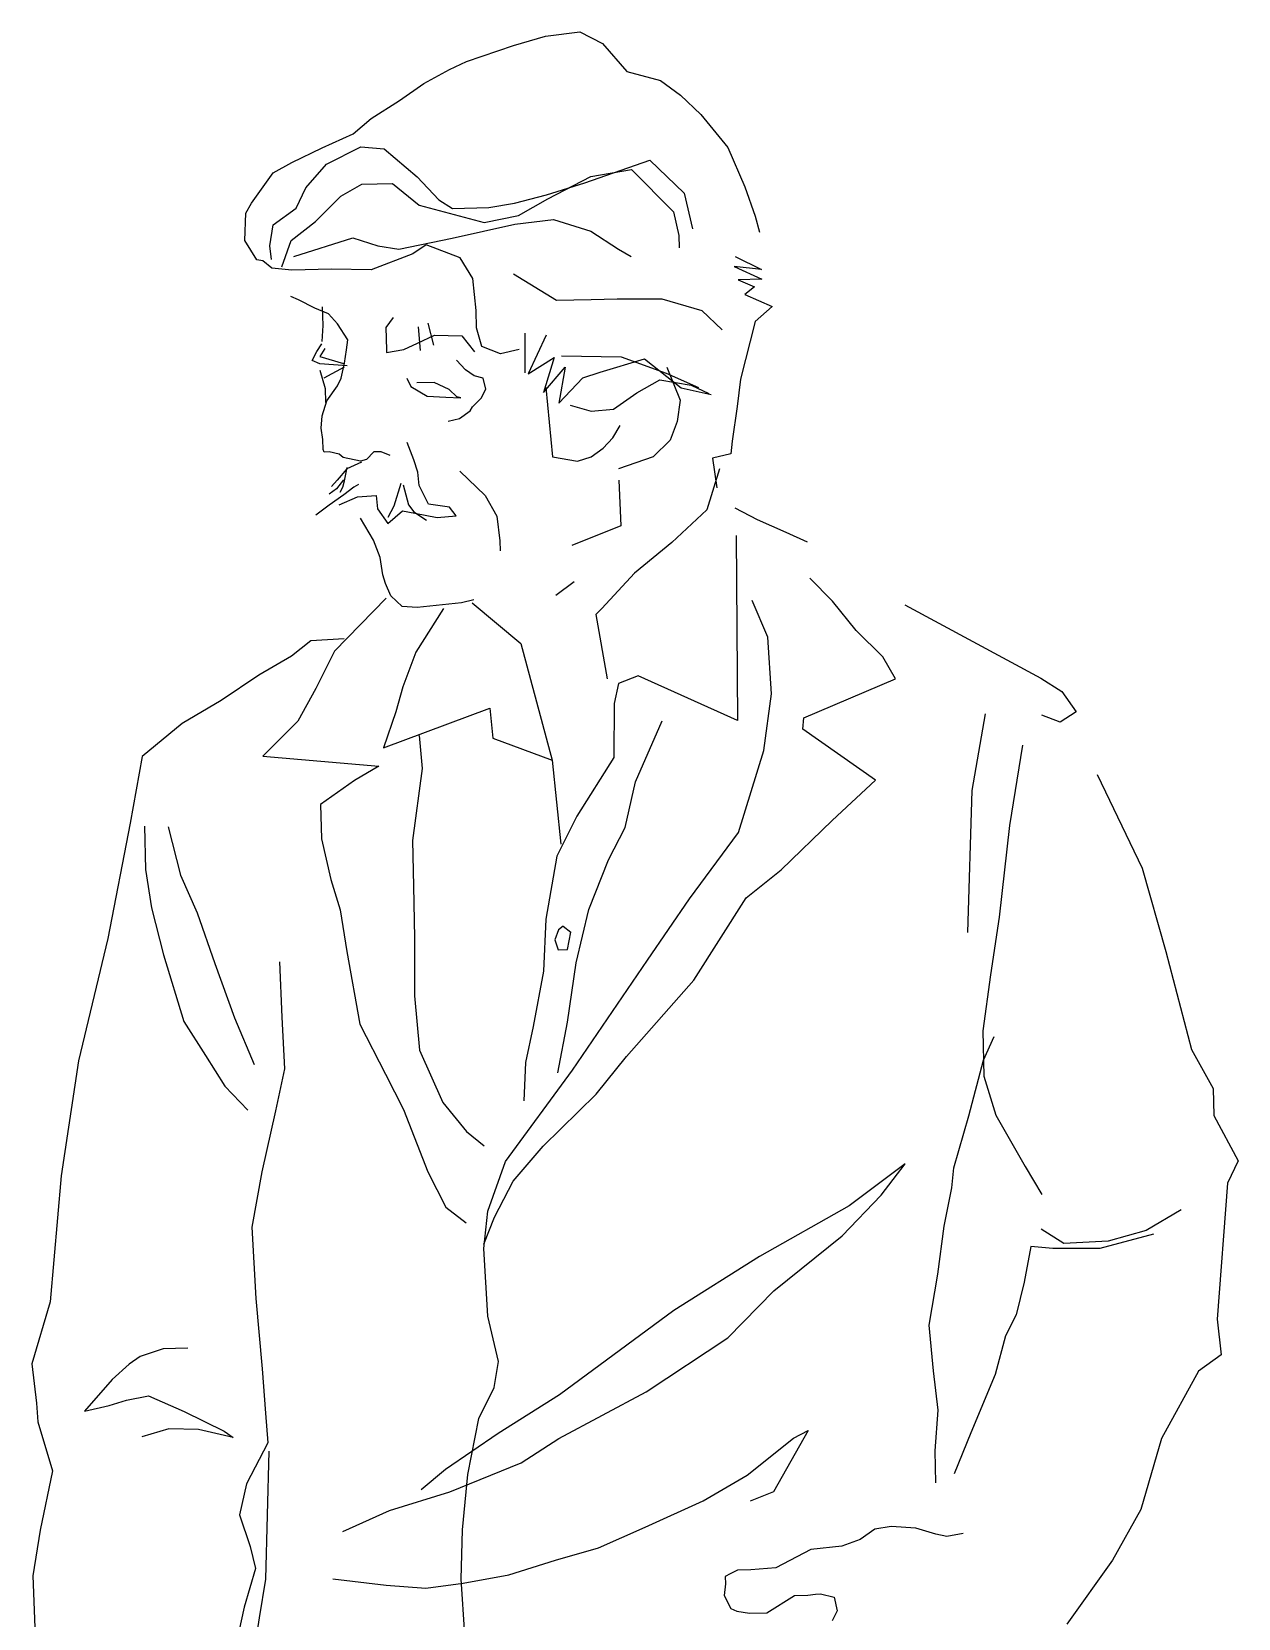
# Model space of a CAD drawing. Header units: millimetres. Extents: x -1539.29 to -1538.12, y 1859.63 to 1861.71.
# Drawn here: x -1538.783 to -1538.119, y 1860.834 to 1861.707 of the extents above; entities that cross this region are included whole.
import ezdxf

# ---------------------------------------------------------------- set-up
doc = ezdxf.new("R2010")
doc.units = ezdxf.units.MM
doc.header["$LTSCALE"] = 10
doc.layers.add('Humanos', color=2, linetype='Continuous')

msp = doc.modelspace()

# ---------------------------------------------------------------- linework, layer by layer
at = {"layer": 'Humanos'}
for p, q in [((-1538.5181, 1861.69886), (-1538.50048, 1861.70414)), ((-1538.50048, 1861.70414), (-1538.48143, 1861.70652)), ((-1538.48143, 1861.70652), (-1538.469, 1861.69998)), ((-1538.54383, 1861.69009), (-1538.5181, 1861.69886)), ((-1538.469, 1861.69998), (-1538.45559, 1861.68469)), ((-1538.56734, 1861.67805), (-1538.55329, 1861.68578)), ((-1538.55329, 1861.68578), (-1538.54383, 1861.69009)), ((-1538.45559, 1861.68469), (-1538.43715, 1861.67965)), ((-1538.58078, 1861.66877), (-1538.56734, 1861.67805)), ((-1538.43715, 1861.67965), (-1538.42605, 1861.67172)), ((-1538.59634, 1861.65886), (-1538.58078, 1861.66877)), ((-1538.42605, 1861.67172), (-1538.41489, 1861.66105)), ((-1538.60629, 1861.65045), (-1538.59634, 1861.65886)), ((-1538.41489, 1861.66105), (-1538.40005, 1861.64287)), ((-1538.62327, 1861.64265), (-1538.60629, 1861.65045)), ((-1538.64005, 1861.63467), (-1538.62327, 1861.64265)), ((-1538.62092, 1861.63374), (-1538.60203, 1861.64314)), ((-1538.60203, 1861.64314), (-1538.58914, 1861.64207)), ((-1538.58914, 1861.64207), (-1538.57104, 1861.62669)), ((-1538.40005, 1861.64287), (-1538.39078, 1861.62125)), ((-1538.65025, 1861.62898), (-1538.64005, 1861.63467)), ((-1538.63232, 1861.62061), (-1538.62092, 1861.63374)), ((-1538.47876, 1861.62334), (-1538.44297, 1861.63585)), ((-1538.44297, 1861.63585), (-1538.42404, 1861.61776)), ((-1538.66215, 1861.61233), (-1538.65025, 1861.62898)), ((-1538.60156, 1861.62268), (-1538.58461, 1861.62307)), ((-1538.58461, 1861.62307), (-1538.56991, 1861.61112)), ((-1538.57104, 1861.62669), (-1538.55906, 1861.6141)), ((-1538.49986, 1861.61681), (-1538.47876, 1861.62334)), ((-1538.49903, 1861.61469), (-1538.47552, 1861.62692)), ((-1538.47552, 1861.62692), (-1538.453, 1861.63075)), ((-1538.453, 1861.63075), (-1538.43005, 1861.60749)), ((-1538.63752, 1861.60958), (-1538.63232, 1861.62061)), ((-1538.62702, 1861.60221), (-1538.61311, 1861.61618)), ((-1538.61311, 1861.61618), (-1538.60156, 1861.62268)), ((-1538.51749, 1861.61231), (-1538.49986, 1861.61681)), ((-1538.5152, 1861.60554), (-1538.49903, 1861.61469)), ((-1538.42404, 1861.61776), (-1538.4195, 1861.59817)), ((-1538.39078, 1861.62125), (-1538.38495, 1861.60501)), ((-1538.66578, 1861.59178), (-1538.66534, 1861.6068)), ((-1538.66534, 1861.6068), (-1538.66215, 1861.61233)), ((-1538.65018, 1861.60032), (-1538.63752, 1861.60958)), ((-1538.56991, 1861.61112), (-1538.53421, 1861.6016)), ((-1538.55906, 1861.6141), (-1538.55154, 1861.60939)), ((-1538.55154, 1861.60939), (-1538.53167, 1861.60985)), ((-1538.53421, 1861.6016), (-1538.5152, 1861.60554)), ((-1538.53167, 1861.60985), (-1538.51749, 1861.61231)), ((-1538.43005, 1861.60749), (-1538.42702, 1861.59449)), ((-1538.65206, 1861.58877), (-1538.65018, 1861.60032)), ((-1538.64043, 1861.59177), (-1538.62702, 1861.60221)), ((-1538.55176, 1861.59301), (-1538.51723, 1861.60062)), ((-1538.51723, 1861.60062), (-1538.49604, 1861.60325)), ((-1538.49604, 1861.60325), (-1538.47542, 1861.5969)), ((-1538.47542, 1861.5969), (-1538.46018, 1861.58691)), ((-1538.38495, 1861.60501), (-1538.38261, 1861.59629)), ((-1538.65929, 1861.58101), (-1538.66578, 1861.59178)), ((-1538.65111, 1861.58119), (-1538.65206, 1861.58877)), ((-1538.64556, 1861.57723), (-1538.64043, 1861.59177)), ((-1538.63886, 1861.58284), (-1538.60635, 1861.59313)), ((-1538.60635, 1861.59313), (-1538.5926, 1861.58877)), ((-1538.5926, 1861.58877), (-1538.58105, 1861.58689)), ((-1538.58105, 1861.58689), (-1538.55176, 1861.59301)), ((-1538.5661, 1861.58937), (-1538.57339, 1861.58433)), ((-1538.54742, 1861.58219), (-1538.5661, 1861.58937)), ((-1538.42702, 1861.59449), (-1538.42686, 1861.58767)), ((-1538.65597, 1861.5805), (-1538.65929, 1861.58101)), ((-1538.651, 1861.57652), (-1538.65597, 1861.5805)), ((-1538.57339, 1861.58433), (-1538.59639, 1861.57562)), ((-1538.54033, 1861.57085), (-1538.54742, 1861.58219)), ((-1538.46018, 1861.58691), (-1538.45327, 1861.58298)), ((-1538.39595, 1861.58292), (-1538.38156, 1861.57584)), ((-1538.64006, 1861.5754), (-1538.651, 1861.57652)), ((-1538.61823, 1861.5759), (-1538.64006, 1861.5754)), ((-1538.59639, 1861.57562), (-1538.61823, 1861.5759)), ((-1538.53856, 1861.55315), (-1538.54033, 1861.57085)), ((-1538.51797, 1861.57331), (-1538.49444, 1861.55884)), ((-1538.39661, 1861.57745), (-1538.38144, 1861.57038)), ((-1538.38156, 1861.57584), (-1538.39661, 1861.57745)), ((-1538.38144, 1861.57038), (-1538.3943, 1861.57009)), ((-1538.3943, 1861.57009), (-1538.38543, 1861.5662)), ((-1538.38543, 1861.5662), (-1538.3908, 1861.56198)), ((-1538.3908, 1861.56198), (-1538.37564, 1861.55551)), ((-1538.63637, 1861.55911), (-1538.64051, 1861.56096)), ((-1538.6273, 1861.55444), (-1538.63637, 1861.55911)), ((-1538.61982, 1861.5513), (-1538.6273, 1861.55444)), ((-1538.62322, 1861.55532), (-1538.62299, 1861.54499)), ((-1538.49444, 1861.55884), (-1538.47534, 1861.55927)), ((-1538.47534, 1861.55927), (-1538.46093, 1861.5596)), ((-1538.46093, 1861.5596), (-1538.43636, 1861.55958)), ((-1538.43636, 1861.55958), (-1538.41438, 1861.55326)), ((-1538.41438, 1861.55326), (-1538.40322, 1861.54259)), ((-1538.37564, 1861.55551), (-1538.385, 1861.5471)), ((-1538.62299, 1861.54499), (-1538.62357, 1861.5362)), ((-1538.61482, 1861.54595), (-1538.61982, 1861.5513)), ((-1538.60916, 1861.53712), (-1538.61482, 1861.54595)), ((-1538.58429, 1861.54938), (-1538.58826, 1861.54383)), ((-1538.56512, 1861.54631), (-1538.56211, 1861.5341)), ((-1538.53835, 1861.54361), (-1538.53856, 1861.55315)), ((-1538.385, 1861.5471), (-1538.39305, 1861.51553)), ((-1538.60982, 1861.53164), (-1538.60916, 1861.53712)), ((-1538.58826, 1861.54383), (-1538.58798, 1861.53156)), ((-1538.57091, 1861.53526), (-1538.56145, 1861.53957)), ((-1538.57053, 1861.54424), (-1538.56945, 1861.5312)), ((-1538.56145, 1861.53957), (-1538.54644, 1861.53933)), ((-1538.54644, 1861.53933), (-1538.53941, 1861.53052)), ((-1538.53538, 1861.53334), (-1538.53835, 1861.54361)), ((-1538.51177, 1861.5407), (-1538.51185, 1861.51887)), ((-1538.50004, 1861.53961), (-1538.50989, 1861.51833)), ((-1538.62879, 1861.52575), (-1538.62617, 1861.53068)), ((-1538.62617, 1861.53068), (-1538.62354, 1861.53484)), ((-1538.62176, 1861.53236), (-1538.62463, 1861.52792)), ((-1538.62463, 1861.52792), (-1538.61157, 1861.52413)), ((-1538.61101, 1861.52421), (-1538.60982, 1861.53164)), ((-1538.58798, 1861.53156), (-1538.58795, 1861.53019)), ((-1538.58795, 1861.53019), (-1538.57843, 1861.53177)), ((-1538.57843, 1861.53177), (-1538.57091, 1861.53526)), ((-1538.52516, 1861.52948), (-1538.53538, 1861.53334)), ((-1538.51488, 1861.53186), (-1538.52516, 1861.52948)), ((-1538.50989, 1861.51833), (-1538.49567, 1861.52742)), ((-1538.49567, 1861.52742), (-1538.50147, 1861.50819)), ((-1538.4916, 1861.5283), (-1538.45883, 1861.52768)), ((-1538.45883, 1861.52768), (-1538.43406, 1861.51869)), ((-1538.62465, 1861.5239), (-1538.62879, 1861.52575)), ((-1538.61703, 1861.52329), (-1538.62465, 1861.5239)), ((-1538.62457, 1861.52039), (-1538.62161, 1861.51032)), ((-1538.62215, 1861.51616), (-1538.61105, 1861.52217)), ((-1538.60962, 1861.52287), (-1538.61703, 1861.52329)), ((-1538.61277, 1861.51598), (-1538.61101, 1861.52421)), ((-1538.54434, 1861.52065), (-1538.54934, 1861.52599)), ((-1538.53959, 1861.51725), (-1538.54434, 1861.52065)), ((-1538.50147, 1861.50819), (-1538.48951, 1861.52211)), ((-1538.48951, 1861.52211), (-1538.49315, 1861.50233)), ((-1538.47982, 1861.51628), (-1538.47034, 1861.51923)), ((-1538.47034, 1861.51923), (-1538.44594, 1861.52661)), ((-1538.44594, 1861.52661), (-1538.42569, 1861.51069)), ((-1538.43406, 1861.51869), (-1538.41614, 1861.51091)), ((-1538.43355, 1861.52202), (-1538.42632, 1861.50386)), ((-1538.62161, 1861.51032), (-1538.62144, 1861.50272)), ((-1538.62068, 1861.50352), (-1538.61482, 1861.51184)), ((-1538.61482, 1861.51184), (-1538.61277, 1861.51598)), ((-1538.57671, 1861.51602), (-1538.57446, 1861.51139)), ((-1538.57446, 1861.51139), (-1538.56557, 1861.50614)), ((-1538.56164, 1861.51364), (-1538.57119, 1861.51342)), ((-1538.55337, 1861.50973), (-1538.56164, 1861.51364)), ((-1538.54918, 1861.50573), (-1538.55337, 1861.50973)), ((-1538.53468, 1861.516), (-1538.53959, 1861.51725)), ((-1538.5358, 1861.50505), (-1538.53318, 1861.50999)), ((-1538.53318, 1861.50999), (-1538.53468, 1861.516)), ((-1538.50017, 1861.51094), (-1538.49657, 1861.47282)), ((-1538.49315, 1861.50233), (-1538.47982, 1861.51628)), ((-1538.4502, 1861.50799), (-1538.43749, 1861.5151)), ((-1538.43749, 1861.5151), (-1538.42027, 1861.51218)), ((-1538.42569, 1861.51069), (-1538.40923, 1861.50698)), ((-1538.42027, 1861.51218), (-1538.41061, 1861.50753)), ((-1538.39305, 1861.51553), (-1538.39485, 1861.50048)), ((-1538.62322, 1861.49527), (-1538.62068, 1861.50352)), ((-1538.56557, 1861.50614), (-1538.55522, 1861.50559)), ((-1538.55522, 1861.50559), (-1538.54702, 1861.5052)), ((-1538.54702, 1861.5052), (-1538.54918, 1861.50573)), ((-1538.54056, 1861.50027), (-1538.5358, 1861.50505)), ((-1538.48688, 1861.50111), (-1538.47531, 1861.49786)), ((-1538.46305, 1861.49892), (-1538.4502, 1861.50799)), ((-1538.42632, 1861.50386), (-1538.428, 1861.49212)), ((-1538.62384, 1861.48843), (-1538.62322, 1861.49527)), ((-1538.55403, 1861.49236), (-1538.54782, 1861.49386)), ((-1538.54782, 1861.49386), (-1538.54188, 1861.49809)), ((-1538.54188, 1861.49809), (-1538.54056, 1861.50027)), ((-1538.47531, 1861.49786), (-1538.46305, 1861.49892)), ((-1538.428, 1861.49212), (-1538.43186, 1861.4819)), ((-1538.39485, 1861.50048), (-1538.39773, 1861.48131)), ((-1538.62292, 1861.48222), (-1538.62384, 1861.48843)), ((-1538.46327, 1861.48313), (-1538.45934, 1861.49004)), ((-1538.6228, 1861.47676), (-1538.62292, 1861.48222)), ((-1538.62218, 1861.47541), (-1538.6228, 1861.47676)), ((-1538.61945, 1861.47547), (-1538.62218, 1861.47541)), ((-1538.61397, 1861.47423), (-1538.61945, 1861.47547)), ((-1538.59489, 1861.47545), (-1538.59889, 1861.47126)), ((-1538.5908, 1861.47554), (-1538.59489, 1861.47545)), ((-1538.58588, 1861.47351), (-1538.5908, 1861.47554)), ((-1538.57295, 1861.47107), (-1538.57648, 1861.48055)), ((-1538.47532, 1861.47272), (-1538.46861, 1861.47755)), ((-1538.46861, 1861.47755), (-1538.46327, 1861.48313)), ((-1538.43186, 1861.4819), (-1538.4412, 1861.47271)), ((-1538.39773, 1861.48131), (-1538.39835, 1861.47447)), ((-1538.60969, 1861.46614), (-1538.615, 1861.45998)), ((-1538.61178, 1861.47233), (-1538.61397, 1861.47423)), ((-1538.60218, 1861.47041), (-1538.61178, 1861.47233)), ((-1538.6097, 1861.46692), (-1538.61147, 1861.45869)), ((-1538.60158, 1861.46983), (-1538.60969, 1861.46614)), ((-1538.59889, 1861.47126), (-1538.60218, 1861.47041)), ((-1538.57065, 1861.4643), (-1538.57295, 1861.47107)), ((-1538.49657, 1861.47282), (-1538.48287, 1861.4704)), ((-1538.48287, 1861.4704), (-1538.47532, 1861.47272)), ((-1538.4412, 1861.47271), (-1538.46016, 1861.46624)), ((-1538.40468, 1861.46609), (-1538.41157, 1861.44368)), ((-1538.39835, 1861.47447), (-1538.40844, 1861.4721)), ((-1538.40844, 1861.4721), (-1538.40611, 1861.45577)), ((-1538.615, 1861.45998), (-1538.61824, 1861.45639)), ((-1538.6115, 1861.46006), (-1538.61548, 1861.45509)), ((-1538.61147, 1861.45869), (-1538.61218, 1861.45595)), ((-1538.60325, 1861.45751), (-1538.60595, 1861.45609)), ((-1538.58006, 1861.45804), (-1538.58388, 1861.44567)), ((-1538.57868, 1861.4573), (-1538.57571, 1861.44645)), ((-1538.5699, 1861.45691), (-1538.57065, 1861.4643)), ((-1538.54747, 1861.46483), (-1538.53352, 1861.4515)), ((-1538.46002, 1861.46), (-1538.45886, 1861.43488)), ((-1538.61548, 1861.45509), (-1538.61951, 1861.45227)), ((-1538.61131, 1861.45187), (-1538.61937, 1861.44623)), ((-1538.61391, 1861.44635), (-1538.60388, 1861.45068)), ((-1538.61218, 1861.45595), (-1538.61349, 1861.45319)), ((-1538.60595, 1861.45609), (-1538.61131, 1861.45187)), ((-1538.60388, 1861.45068), (-1538.59356, 1861.4515)), ((-1538.59356, 1861.4515), (-1538.59281, 1861.44411)), ((-1538.56479, 1861.4467), (-1538.5699, 1861.45691)), ((-1538.53352, 1861.4515), (-1538.52721, 1861.44014)), ((-1538.61937, 1861.44623), (-1538.62684, 1861.4406)), ((-1538.59281, 1861.44411), (-1538.58717, 1861.43605)), ((-1538.58388, 1861.44567), (-1538.58724, 1861.43936)), ((-1538.58717, 1861.43605), (-1538.57914, 1861.44305)), ((-1538.57914, 1861.44305), (-1538.57229, 1861.44185)), ((-1538.57571, 1861.44645), (-1538.57288, 1861.44242)), ((-1538.57288, 1861.44242), (-1538.56596, 1861.4379)), ((-1538.57229, 1861.44185), (-1538.55995, 1861.4394)), ((-1538.55325, 1861.44501), (-1538.56479, 1861.4467)), ((-1538.55995, 1861.4394), (-1538.54963, 1861.44022)), ((-1538.54963, 1861.44022), (-1538.55325, 1861.44501)), ((-1538.52721, 1861.44014), (-1538.52554, 1861.42654)), ((-1538.41157, 1861.44368), (-1538.43093, 1861.42565)), ((-1538.38376, 1861.43808), (-1538.3961, 1861.44459)), ((-1538.59514, 1861.4269), (-1538.60224, 1861.43902)), ((-1538.45886, 1861.43488), (-1538.4859, 1861.42393)), ((-1538.36793, 1861.43106), (-1538.38376, 1861.43808)), ((-1538.35621, 1861.42588), (-1538.36793, 1861.43106)), ((-1538.59142, 1861.41743), (-1538.59514, 1861.4269)), ((-1538.52554, 1861.42654), (-1538.52541, 1861.42108)), ((-1538.43093, 1861.42565), (-1538.45148, 1861.40876)), ((-1538.39555, 1861.42956), (-1538.39475, 1861.32775)), ((-1538.58984, 1861.40791), (-1538.59142, 1861.41743)), ((-1538.58836, 1861.40307), (-1538.58984, 1861.40791)), ((-1538.45148, 1861.40876), (-1538.46946, 1861.38941)), ((-1538.34251, 1861.39332), (-1538.35498, 1861.40603)), ((-1538.58548, 1861.39632), (-1538.58836, 1861.40307)), ((-1538.5793, 1861.39041), (-1538.58548, 1861.39632)), ((-1538.48467, 1861.40407), (-1538.49463, 1861.39644)), ((-1538.58815, 1861.39495), (-1538.61644, 1861.36583)), ((-1538.5711, 1861.38982), (-1538.5793, 1861.39041)), ((-1538.55654, 1861.38933), (-1538.57171, 1861.36543)), ((-1538.5466, 1861.39252), (-1538.5711, 1861.38982)), ((-1538.53981, 1861.39404), (-1538.5466, 1861.39252)), ((-1538.54073, 1861.39252), (-1538.51392, 1861.37005)), ((-1538.46946, 1861.38941), (-1538.47268, 1861.38605)), ((-1538.3781, 1861.37359), (-1538.38666, 1861.39374)), ((-1538.3294, 1861.37734), (-1538.34251, 1861.39332)), ((-1538.30259, 1861.39146), (-1538.22778, 1861.35103)), ((-1538.47268, 1861.38605), (-1538.46649, 1861.35068)), ((-1538.62953, 1861.37156), (-1538.64019, 1861.3632)), ((-1538.61121, 1861.37264), (-1538.62953, 1861.37156)), ((-1538.51392, 1861.37005), (-1538.49669, 1861.30603)), ((-1538.37609, 1861.34247), (-1538.3781, 1861.37359)), ((-1538.31476, 1861.36274), (-1538.3294, 1861.37734)), ((-1538.64019, 1861.3632), (-1538.65817, 1861.35275)), ((-1538.61644, 1861.36583), (-1538.62684, 1861.34528)), ((-1538.57171, 1861.36543), (-1538.57885, 1861.3463)), ((-1538.30773, 1861.35069), (-1538.31476, 1861.36274)), ((-1538.65817, 1861.35275), (-1538.67897, 1861.33876)), ((-1538.62684, 1861.34528), (-1538.63673, 1861.32746)), ((-1538.57885, 1861.3463), (-1538.5828, 1861.33251)), ((-1538.46022, 1861.34804), (-1538.4627, 1861.33715)), ((-1538.44947, 1861.35234), (-1538.46022, 1861.34804)), ((-1538.39475, 1861.32775), (-1538.44947, 1861.35234)), ((-1538.35819, 1861.3293), (-1538.30773, 1861.35069)), ((-1538.22778, 1861.35103), (-1538.21621, 1861.34373)), ((-1538.67897, 1861.33876), (-1538.70039, 1861.32611)), ((-1538.4627, 1861.33715), (-1538.46284, 1861.30733)), ((-1538.38026, 1861.31121), (-1538.37609, 1861.34247)), ((-1538.21621, 1861.34373), (-1538.20842, 1861.33247)), ((-1538.63673, 1861.32746), (-1538.65587, 1861.30808)), ((-1538.58959, 1861.31265), (-1538.53109, 1861.33455)), ((-1538.5828, 1861.33251), (-1538.58959, 1861.31265)), ((-1538.53109, 1861.33455), (-1538.52947, 1861.31812)), ((-1538.45095, 1861.29403), (-1538.43617, 1861.32764)), ((-1538.35883, 1861.32309), (-1538.35819, 1861.3293)), ((-1538.25854, 1861.33141), (-1538.26577, 1861.28925)), ((-1538.2172, 1861.32686), (-1538.22735, 1861.33071)), ((-1538.20842, 1861.33247), (-1538.2172, 1861.32686)), ((-1538.70039, 1861.32611), (-1538.72227, 1861.30803)), ((-1538.57, 1861.31945), (-1538.5683, 1861.30129)), ((-1538.52947, 1861.31812), (-1538.49669, 1861.30603)), ((-1538.31874, 1861.2949), (-1538.35883, 1861.32309)), ((-1538.39422, 1861.2662), (-1538.38026, 1861.31121)), ((-1538.23784, 1861.31423), (-1538.24504, 1861.26994)), ((-1538.72227, 1861.30803), (-1538.72904, 1861.2713)), ((-1538.65587, 1861.30808), (-1538.59206, 1861.30266)), ((-1538.59206, 1861.30266), (-1538.60545, 1861.29482)), ((-1538.5683, 1861.30129), (-1538.57365, 1861.26184)), ((-1538.49669, 1861.30603), (-1538.49202, 1861.25975)), ((-1538.46284, 1861.30733), (-1538.48307, 1861.27516)), ((-1538.60545, 1861.29482), (-1538.62414, 1861.28165)), ((-1538.45661, 1861.26894), (-1538.45095, 1861.29403)), ((-1538.34266, 1861.27271), (-1538.31874, 1861.2949)), ((-1538.19685, 1861.29806), (-1538.17214, 1861.24651)), ((-1538.26577, 1861.28925), (-1538.26818, 1861.21118)), ((-1538.62414, 1861.28165), (-1538.62374, 1861.26269)), ((-1538.48307, 1861.27516), (-1538.49422, 1861.25324)), ((-1538.72904, 1861.2713), (-1538.74125, 1861.20793)), ((-1538.72101, 1861.26962), (-1538.72046, 1861.24585)), ((-1538.70813, 1861.26933), (-1538.70129, 1861.24278)), ((-1538.46572, 1861.25113), (-1538.45661, 1861.26894)), ((-1538.42112, 1861.22962), (-1538.39422, 1861.2662)), ((-1538.37074, 1861.24559), (-1538.34266, 1861.27271)), ((-1538.24504, 1861.26994), (-1538.25075, 1861.21968)), ((-1538.62374, 1861.26269), (-1538.61862, 1861.24034)), ((-1538.57365, 1861.26184), (-1538.57305, 1861.23666)), ((-1538.49422, 1861.25324), (-1538.50026, 1861.21846)), ((-1538.47656, 1861.2238), (-1538.46572, 1861.25113)), ((-1538.72046, 1861.24585), (-1538.71725, 1861.22467)), ((-1538.70129, 1861.24278), (-1538.69204, 1861.22194)), ((-1538.61862, 1861.24034), (-1538.61342, 1861.22361)), ((-1538.38997, 1861.23028), (-1538.37074, 1861.24559)), ((-1538.17214, 1861.24651), (-1538.15897, 1861.20072)), ((-1538.57305, 1861.23666), (-1538.57244, 1861.20822)), ((-1538.71725, 1861.22467), (-1538.71062, 1861.1989)), ((-1538.69204, 1861.22194), (-1538.68244, 1861.19408)), ((-1538.61342, 1861.22361), (-1538.60965, 1861.20065)), ((-1538.48349, 1861.19442), (-1538.47656, 1861.2238)), ((-1538.44422, 1861.19603), (-1538.42112, 1861.22962)), ((-1538.41882, 1861.18495), (-1538.38997, 1861.23028)), ((-1538.50026, 1861.21846), (-1538.50159, 1861.18997)), ((-1538.4906, 1861.21463), (-1538.49328, 1861.21262)), ((-1538.4906, 1861.21463), (-1538.48643, 1861.21141)), ((-1538.25075, 1861.21968), (-1538.25549, 1861.18783)), ((-1538.74125, 1861.20793), (-1538.75744, 1861.1406)), ((-1538.57244, 1861.20822), (-1538.57254, 1861.17627)), ((-1538.49328, 1861.21262), (-1538.4953, 1861.20711)), ((-1538.4953, 1861.20711), (-1538.49345, 1861.20162)), ((-1538.48836, 1861.20181), (-1538.48643, 1861.21141)), ((-1538.71062, 1861.1989), (-1538.69945, 1861.16231)), ((-1538.60965, 1861.20065), (-1538.60261, 1861.16073)), ((-1538.49345, 1861.20162), (-1538.48836, 1861.20181)), ((-1538.48553, 1861.13553), (-1538.44422, 1861.19603)), ((-1538.15897, 1861.20072), (-1538.14486, 1861.14681)), ((-1538.68244, 1861.19408), (-1538.67162, 1861.1643)), ((-1538.6467, 1861.19503), (-1538.64547, 1861.16466)), ((-1538.50159, 1861.18997), (-1538.50714, 1861.15946)), ((-1538.48822, 1861.1618), (-1538.48349, 1861.19442)), ((-1538.25549, 1861.18783), (-1538.25968, 1861.15715)), ((-1538.45587, 1861.14293), (-1538.41882, 1861.18495)), ((-1538.57254, 1861.17627), (-1538.56978, 1861.14652)), ((-1538.69945, 1861.16231), (-1538.68752, 1861.14347)), ((-1538.67162, 1861.1643), (-1538.6607, 1861.13863)), ((-1538.64547, 1861.16466), (-1538.64409, 1861.13623)), ((-1538.60261, 1861.16073), (-1538.58847, 1861.13334)), ((-1538.49363, 1861.134), (-1538.48822, 1861.1618)), ((-1538.50714, 1861.15946), (-1538.51136, 1861.13962)), ((-1538.25968, 1861.15715), (-1538.25915, 1861.13219)), ((-1538.25934, 1861.1409), (-1538.25342, 1861.154)), ((-1538.68752, 1861.14347), (-1538.67681, 1861.12676)), ((-1538.56978, 1861.14652), (-1538.55697, 1861.11775)), ((-1538.14486, 1861.14681), (-1538.13298, 1861.12538)), ((-1538.75744, 1861.1406), (-1538.76694, 1861.07729)), ((-1538.64409, 1861.13623), (-1538.64902, 1861.11309)), ((-1538.52241, 1861.08518), (-1538.48553, 1861.13553)), ((-1538.51136, 1861.13962), (-1538.51228, 1861.1187)), ((-1538.47247, 1861.12225), (-1538.45587, 1861.14293)), ((-1538.2674, 1861.11034), (-1538.25934, 1861.1409)), ((-1538.67681, 1861.12676), (-1538.66422, 1861.1134)), ((-1538.58847, 1861.13334), (-1538.57857, 1861.11381)), ((-1538.25915, 1861.13219), (-1538.2525, 1861.11065)), ((-1538.55697, 1861.11775), (-1538.54386, 1861.10177)), ((-1538.50168, 1861.09375), (-1538.47247, 1861.12225)), ((-1538.13298, 1861.12538), (-1538.13267, 1861.11048)), ((-1538.64902, 1861.11309), (-1538.65645, 1861.07963)), ((-1538.57857, 1861.11381), (-1538.56507, 1861.07963)), ((-1538.2757, 1861.0817), (-1538.2674, 1861.11034)), ((-1538.2525, 1861.11065), (-1538.23642, 1861.08253)), ((-1538.13267, 1861.11048), (-1538.11917, 1861.0856)), ((-1538.54386, 1861.10177), (-1538.53421, 1861.09384)), ((-1538.51811, 1861.07443), (-1538.50168, 1861.09375)), ((-1538.53209, 1861.05788), (-1538.52241, 1861.08518)), ((-1538.3025, 1861.08402), (-1538.33336, 1861.0609)), ((-1538.31575, 1861.06676), (-1538.3025, 1861.08402)), ((-1538.23642, 1861.08253), (-1538.22719, 1861.06705)), ((-1538.11917, 1861.0856), (-1538.1251, 1861.07328)), ((-1538.76694, 1861.07729), (-1538.77302, 1861.00805)), ((-1538.65645, 1861.07963), (-1538.66199, 1861.04912)), ((-1538.56507, 1861.07963), (-1538.55517, 1861.0601)), ((-1538.52854, 1861.05466), (-1538.51811, 1861.07443)), ((-1538.27682, 1861.07084), (-1538.2757, 1861.0817)), ((-1538.33707, 1861.04444), (-1538.31575, 1861.06676)), ((-1538.28102, 1861.04965), (-1538.27682, 1861.07084)), ((-1538.1251, 1861.07328), (-1538.13088, 1860.99862)), ((-1538.55517, 1861.0601), (-1538.54415, 1861.05162)), ((-1538.53437, 1861.0375), (-1538.53209, 1861.05788)), ((-1538.33336, 1861.0609), (-1538.38263, 1861.03307)), ((-1538.15054, 1861.05861), (-1538.16985, 1861.04736)), ((-1538.66199, 1861.04912), (-1538.65981, 1861.00987)), ((-1538.53434, 1861.03978), (-1538.52854, 1861.05466)), ((-1538.28453, 1861.02324), (-1538.28102, 1861.04965)), ((-1538.21519, 1861.0402), (-1538.22756, 1861.04807)), ((-1538.16985, 1861.04736), (-1538.19083, 1861.04149)), ((-1538.37479, 1861.01414), (-1538.33707, 1861.04444)), ((-1538.23336, 1861.03846), (-1538.237, 1861.01883)), ((-1538.22114, 1861.03736), (-1538.23336, 1861.03846)), ((-1538.19083, 1861.04149), (-1538.21519, 1861.0402)), ((-1538.16574, 1861.04531), (-1538.19539, 1861.03733)), ((-1538.53222, 1861.00018), (-1538.53437, 1861.0375)), ((-1538.38263, 1861.03307), (-1538.42971, 1861.00333)), ((-1538.19539, 1861.03733), (-1538.22114, 1861.03736)), ((-1538.28936, 1860.99527), (-1538.28453, 1861.02324)), ((-1538.40013, 1860.98822), (-1538.37479, 1861.01414)), ((-1538.237, 1861.01883), (-1538.24146, 1861.00093)), ((-1538.77302, 1861.00805), (-1538.78314, 1860.97396)), ((-1538.65981, 1861.00987), (-1538.65628, 1860.97123)), ((-1538.52627, 1860.97534), (-1538.53222, 1861.00018)), ((-1538.42971, 1861.00333), (-1538.49279, 1860.95686)), ((-1538.28689, 1860.97015), (-1538.28936, 1860.99527)), ((-1538.24146, 1861.00093), (-1538.24722, 1860.98938)), ((-1538.13088, 1860.99862), (-1538.12852, 1860.97893)), ((-1538.44507, 1860.95853), (-1538.40013, 1860.98822)), ((-1538.24722, 1860.98938), (-1538.25297, 1860.96816)), ((-1538.7234, 1860.97794), (-1538.72951, 1860.97374)), ((-1538.71072, 1860.98227), (-1538.7234, 1860.97794)), ((-1538.69717, 1860.98256), (-1538.71072, 1860.98227)), ((-1538.12852, 1860.97893), (-1538.14111, 1860.96995)), ((-1538.78314, 1860.97396), (-1538.78055, 1860.95233)), ((-1538.72951, 1860.97374), (-1538.73882, 1860.96541)), ((-1538.65628, 1860.97123), (-1538.65441, 1860.94687)), ((-1538.52868, 1860.96096), (-1538.52627, 1860.97534)), ((-1538.2843, 1860.94852), (-1538.28689, 1860.97015)), ((-1538.14111, 1860.96995), (-1538.16143, 1860.93293)), ((-1538.73882, 1860.96541), (-1538.75413, 1860.94805)), ((-1538.53703, 1860.94394), (-1538.52868, 1860.96096)), ((-1538.25297, 1860.96816), (-1538.26642, 1860.93613)), ((-1538.78055, 1860.95233), (-1538.77975, 1860.94209)), ((-1538.74045, 1860.95105), (-1538.73103, 1860.95396)), ((-1538.73103, 1860.95396), (-1538.71888, 1860.95635)), ((-1538.71888, 1860.95635), (-1538.69915, 1860.94786)), ((-1538.49279, 1860.95686), (-1538.52642, 1860.93562)), ((-1538.49303, 1860.93288), (-1538.44507, 1860.95853)), ((-1538.75413, 1860.94805), (-1538.74045, 1860.95105)), ((-1538.69915, 1860.94786), (-1538.67723, 1860.9369)), ((-1538.65441, 1860.94687), (-1538.65329, 1860.93064)), ((-1538.54315, 1860.91322), (-1538.53703, 1860.94394)), ((-1538.28596, 1860.92623), (-1538.2843, 1860.94852)), ((-1538.77975, 1860.94209), (-1538.77163, 1860.91516)), ((-1538.70765, 1860.9382), (-1538.72247, 1860.93382)), ((-1538.69139, 1860.93796), (-1538.70765, 1860.9382)), ((-1538.67232, 1860.93352), (-1538.69139, 1860.93796)), ((-1538.67723, 1860.9369), (-1538.67232, 1860.93352)), ((-1538.52642, 1860.93562), (-1538.55541, 1860.91586)), ((-1538.35588, 1860.93737), (-1538.375, 1860.9036)), ((-1538.36397, 1860.93309), (-1538.35588, 1860.93737)), ((-1538.26642, 1860.93613), (-1538.27543, 1860.91348)), ((-1538.65329, 1860.93064), (-1538.665, 1860.90793)), ((-1538.65424, 1860.85551), (-1538.65253, 1860.92592)), ((-1538.51378, 1860.91954), (-1538.49303, 1860.93288)), ((-1538.38944, 1860.91282), (-1538.36397, 1860.93309)), ((-1538.28558, 1860.90862), (-1538.28596, 1860.92623)), ((-1538.16143, 1860.93293), (-1538.1728, 1860.89397)), ((-1538.55299, 1860.90363), (-1538.51378, 1860.91954)), ((-1538.77163, 1860.91516), (-1538.77849, 1860.88249)), ((-1538.665, 1860.90793), (-1538.66871, 1860.89101)), ((-1538.55541, 1860.91586), (-1538.5688, 1860.90463)), ((-1538.54599, 1860.88277), (-1538.54315, 1860.91322)), ((-1538.41368, 1860.89862), (-1538.38944, 1860.91282)), ((-1538.58628, 1860.89332), (-1538.55299, 1860.90363)), ((-1538.375, 1860.9036), (-1538.38774, 1860.89843)), ((-1538.66871, 1860.89101), (-1538.66292, 1860.87352)), ((-1538.61195, 1860.88181), (-1538.58628, 1860.89332)), ((-1538.44552, 1860.88425), (-1538.41368, 1860.89862)), ((-1538.1728, 1860.89397), (-1538.18846, 1860.86596)), ((-1538.77849, 1860.88249), (-1538.7826, 1860.85743)), ((-1538.54677, 1860.85565), (-1538.54599, 1860.88277)), ((-1538.47118, 1860.87274), (-1538.44552, 1860.88425)), ((-1538.31916, 1860.88304), (-1538.32722, 1860.87739)), ((-1538.31023, 1860.8846), (-1538.31916, 1860.88304)), ((-1538.29656, 1860.88355), (-1538.31023, 1860.8846)), ((-1538.28556, 1860.88029), (-1538.29656, 1860.88355)), ((-1538.66292, 1860.87352), (-1538.65995, 1860.86138)), ((-1538.49481, 1860.86597), (-1538.47118, 1860.87274)), ((-1538.33727, 1860.87365), (-1538.35439, 1860.8719)), ((-1538.32722, 1860.87739), (-1538.33727, 1860.87365)), ((-1538.27949, 1860.87907), (-1538.28556, 1860.88029)), ((-1538.27056, 1860.88064), (-1538.27949, 1860.87907)), ((-1538.52056, 1860.85797), (-1538.49481, 1860.86597)), ((-1538.35439, 1860.8719), (-1538.37374, 1860.86176)), ((-1538.18846, 1860.86596), (-1538.21347, 1860.83077)), ((-1538.7826, 1860.85743), (-1538.78142, 1860.829)), ((-1538.65995, 1860.86138), (-1538.66628, 1860.84015)), ((-1538.65785, 1860.83437), (-1538.65424, 1860.85551)), ((-1538.6174, 1860.85576), (-1538.58808, 1860.85234)), ((-1538.54477, 1860.82511), (-1538.54677, 1860.85565)), ((-1538.5458, 1860.8533), (-1538.52056, 1860.85797)), ((-1538.39882, 1860.85846), (-1538.40151, 1860.85703)), ((-1538.40151, 1860.85703), (-1538.40142, 1860.85294)), ((-1538.39477, 1860.8605), (-1538.39882, 1860.85846)), ((-1538.38737, 1860.86067), (-1538.39477, 1860.8605)), ((-1538.37374, 1860.86176), (-1538.38737, 1860.86067)), ((-1538.58808, 1860.85234), (-1538.56621, 1860.85069)), ((-1538.56621, 1860.85069), (-1538.5458, 1860.8533)), ((-1538.40142, 1860.85294), (-1538.40206, 1860.84669)), ((-1538.40206, 1860.84669), (-1538.39838, 1860.83936)), ((-1538.37864, 1860.83708), (-1538.36336, 1860.84655)), ((-1538.36336, 1860.84655), (-1538.35596, 1860.84671)), ((-1538.35596, 1860.84671), (-1538.35188, 1860.84739)), ((-1538.35188, 1860.84739), (-1538.34915, 1860.84746)), ((-1538.34915, 1860.84746), (-1538.34151, 1860.84568)), ((-1538.66628, 1860.84015), (-1538.67316, 1860.80883)), ((-1538.39838, 1860.83936), (-1538.39504, 1860.83807)), ((-1538.39504, 1860.83807), (-1538.38819, 1860.83687)), ((-1538.33997, 1860.83811), (-1538.34257, 1860.83259)), ((-1538.34151, 1860.84568), (-1538.33997, 1860.83811)), ((-1538.66091, 1860.81441), (-1538.65785, 1860.83437)), ((-1538.38819, 1860.83687), (-1538.37864, 1860.83708))]:
    msp.add_line(p, q, dxfattribs=at)

doc.saveas('drawing.dxf')
